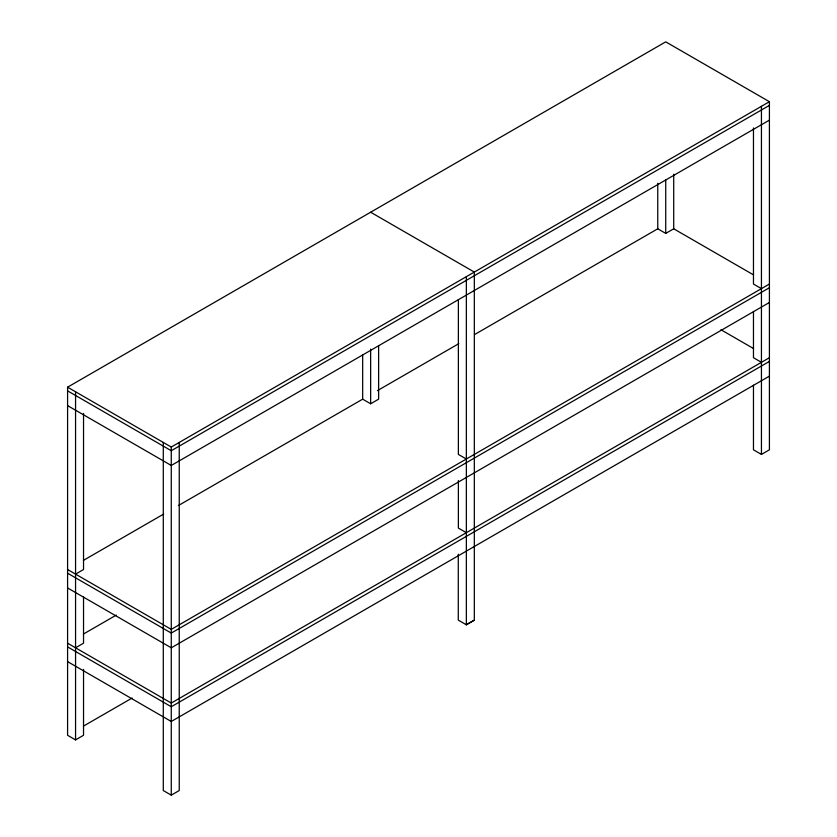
<?xml version="1.0" encoding="UTF-8"?>
<svg xmlns="http://www.w3.org/2000/svg" width="837" height="837" viewBox="0 0 837 837"><rect width="100%" height="100%" fill="white"/><g stroke="black" fill="none" stroke-linecap="round" stroke-linejoin="round"><path stroke-width="1.26" d="M83.533 669.37L83.533 735.294L75.56 739.898L67.588 735.294L67.588 387.186L665.729 41.85L769.412 101.706L769.412 449.814L761.44 454.418L753.467 449.814L753.467 385.187M67.588 387.186L171.271 447.042L769.412 101.706M769.412 105.389L171.271 450.724L67.588 390.869M769.412 120.13L171.271 465.466L67.588 405.61M83.47 560.351L163.728 514.023M178.427 505.538L362.672 399.165L370.645 403.769L378.627 399.165L378.627 345.817M377.435 390.638L458.812 343.651M474.642 334.518L657.756 228.794L665.729 233.397L673.712 228.794L753.562 274.902M75.56 574.13L83.533 569.526L83.533 413.415M83.47 634.027L116.259 615.101M75.56 647.807L83.533 643.203L83.533 596.938M769.412 284.046L171.271 629.382L67.588 569.526M769.412 287.729L171.271 633.065L67.588 573.209M769.412 302.471L171.271 647.807L67.588 587.951M83.47 726.118L132.079 698.058M769.412 357.723L171.271 703.059L67.588 643.203M769.412 361.406L171.271 706.742L67.588 646.886M769.412 376.137L171.271 721.473L67.588 661.617M466.251 624.726L474.328 620.175L474.328 272.077L370.645 212.221M163.288 442.438L163.288 790.546L171.271 795.15L179.244 790.546L179.244 442.438M458.278 554.209L458.278 620.123L466.355 624.779L474.328 620.175M761.44 288.65L753.467 284.046L753.467 127.935M720.95 329.736L753.562 348.569M761.44 362.327L753.467 357.723L753.467 311.458M466.355 459.021L458.373 454.418L458.373 299.604M466.355 532.688L458.373 528.084L458.373 480.543M761.44 106.309L761.44 454.418M673.712 174.159L673.712 228.794M665.729 180.06L665.729 233.397M657.756 183.261L657.756 228.794M466.355 276.681L466.355 624.779M370.645 349.123L370.645 403.769M362.672 354.93L362.672 399.165M171.271 447.042L171.271 795.15M75.56 391.789L75.56 739.898"/></g></svg>
